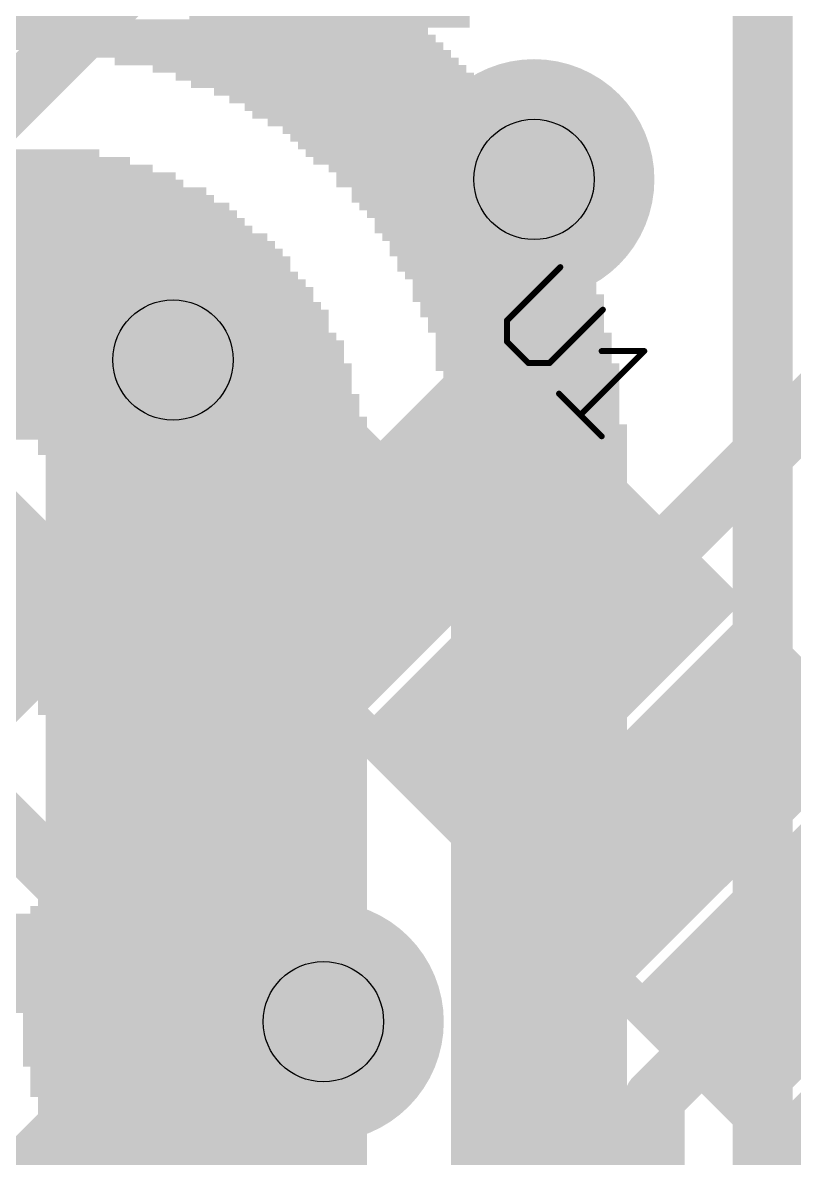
# Model space of a CAD drawing. Extents: x -32 to 75, y -15 to 35.
# Drawn here: x 8.256 to 11.512, y 16.314 to 21.109 of the extents above; entities that cross this region are included whole.
import ezdxf

# ---------------------------------------------------------------- set-up
doc = ezdxf.new("R2010")
doc.units = 0
for name, color, linetype in [('1', 12, 'CONTINUOUS'), ('16', 132, 'CONTINUOUS'), ('18', 110, 'CONTINUOUS'), ('21', 41, 'CONTINUOUS'), ('22', 40, 'CONTINUOUS'), ('25', 253, 'CONTINUOUS'), ('29', 253, 'CONTINUOUS'), ('31', 253, 'CONTINUOUS'), ('44', 253, 'CONTINUOUS'), ('51', 53, 'CONTINUOUS')]:
    doc.layers.add(name, color=color, linetype=linetype)

# ---------------------------------------------------------------- blocks, each defined once
blk = doc.blocks.new('RECT')
blk.add_solid([(-0.5, -0.5), (0.5, -0.5), (-0.5, 0.5), (0.5, 0.5)])
blk = doc.blocks.new('ROUNDV')
at = {"const_width": 0.5}
blk.add_lwpolyline([(0, -0.25, 1), (0, 0.25, 1), (0, -0.25)], format="xyb", dxfattribs=at)

msp = doc.modelspace()

# ---------------------------------------------------------------- linework, layer by layer
at = {"layer": '1', "const_width": 0.254}
for points in [[(8.89, 19.685), (9.2456, 19.685)], [(9.2456, 19.685), (9.9454, 18.9852)], [(10.5111, 18.4195), (11.811, 19.7194)], [(9.525, 17.2947), (7.8346, 18.9852)], [(10.414, 17.1911), (11.0768, 17.8539)], [(8.636, 17.272), (8.128, 17.78)], [(9.525, 16.891), (9.525, 17.2947)], [(10.922, 16.5677), (11.6425, 17.2882)], [(8.636, 16.129), (8.636, 17.272)], [(10.414, 14.986), (10.414, 17.1911)], [(10.922, 15.367), (10.922, 16.5677)]]:
    msp.add_lwpolyline(points, dxfattribs=at)
at = {"layer": '1', "const_width": 0.127}
for points in [[(8.89, 19.7485, 1), (8.89, 19.6215)], [(9.2905, 19.7299, 1), (9.2007, 19.6401)], [(9.2456, 19.6215, 1), (9.2456, 19.7485)], [(9.9005, 18.9403, 1), (9.9903, 19.0301)], [(10.4662, 18.4644, 1), (10.556, 18.3746)], [(11.1217, 17.809, 1), (11.0319, 17.8988)], [(9.5885, 17.2947, 1), (9.4615, 17.2947)], [(8.6995, 17.272, 1), (8.5725, 17.272)], [(8.5911, 17.2271, 1), (8.6809, 17.3169)], [(9.4801, 17.2498, 1), (9.5699, 17.3396)], [(10.4775, 17.1911, 1), (10.3505, 17.1911)], [(10.3691, 17.236, 1), (10.4589, 17.1462)], [(9.4615, 16.891, 1), (9.5885, 16.891)], [(10.9855, 16.5677, 1), (10.8585, 16.5677)], [(10.8771, 16.6126, 1), (10.9669, 16.5228)]]:
    msp.add_lwpolyline(points, format="xyb", dxfattribs=at)
at = {"layer": '16', "const_width": 0.254}
for points in [[(9.6012, 22.1742), (7.747, 20.32)], [(11.3792, 15.0622), (11.3792, 21.7424)], [(7.62, 19.05), (8.255, 19.685)], [(8.255, 19.685), (8.89, 19.685)], [(8.001, 16.002), (8.89, 16.891)], [(8.89, 16.891), (9.525, 16.891)]]:
    msp.add_lwpolyline(points, dxfattribs=at)
at = {"layer": '16', "const_width": 0.127}
for points in [[(8.255, 19.7485, 1), (8.255, 19.6215)], [(8.2999, 19.6401, 1), (8.2101, 19.7299)], [(8.89, 19.6215, 1), (8.89, 19.7485)], [(8.89, 16.9545, 1), (8.89, 16.8275)], [(8.9349, 16.8461, 1), (8.8451, 16.9359)], [(9.525, 16.8275, 1), (9.525, 16.9545)]]:
    msp.add_lwpolyline(points, format="xyb", dxfattribs=at)
at = {"layer": '21'}
for points, const_width in [([(9.06, 21.13), (9.06, 21.59)], 0.2032), ([(3.9332, 13.97), (8.639, 18.6758)], 0.1524), ([(9.141, 18.6758), (8.639, 18.6758)], 0.1524), ([(9.141, 18.6758), (13.8468, 13.97)], 0.1524)]:
    msp.add_lwpolyline(points, dxfattribs=dict(at, const_width=const_width))
for points, const_width in [([(9.0092, 21.13, 1), (9.1108, 21.13)], 0.1016), ([(8.639, 18.7139, 1), (8.639, 18.6377)], 0.0762), ([(8.6659, 18.6489, 1), (8.612, 18.7027)], 0.0762), ([(9.168, 18.7027, 1), (9.1141, 18.6489)], 0.0762), ([(9.141, 18.6377, 1), (9.141, 18.7139)], 0.0762), ([(8.89, 17.4903, 1), (8.89, 18.2087, 1), (8.89, 17.4903)], 0.1524)]:
    msp.add_lwpolyline(points, format="xyb", dxfattribs=dict(at, const_width=const_width))
at = {"layer": '25', "const_width": 0.0254}
for points in [[(10.5246, 20.0767), (10.2999, 19.852)], [(10.4797, 19.6723), (10.7043, 19.897)], [(10.2999, 19.852), (10.2999, 19.7622)], [(10.2999, 19.7622), (10.3898, 19.6723)], [(10.8791, 19.7223), (10.6094, 19.4526)], [(10.6993, 19.7222), (10.8791, 19.7223)], [(10.3898, 19.6723), (10.4797, 19.6723)], [(10.5196, 19.5425), (10.6993, 19.3627)]]:
    msp.add_lwpolyline(points, dxfattribs=at)
at = {"layer": '25', "const_width": 0.0127}
for points in [[(10.5291, 20.0722, 1), (10.5201, 20.0812)], [(10.7088, 19.8925, 1), (10.6999, 19.9015)], [(10.3062, 19.852, 1), (10.2935, 19.852)], [(10.2954, 19.8565, 1), (10.3044, 19.8475)], [(10.2935, 19.7622, 1), (10.3062, 19.7622)], [(10.3044, 19.7666, 1), (10.2954, 19.7577)], [(10.6993, 19.7286, 1), (10.6993, 19.7159)], [(10.8836, 19.7178, 1), (10.8746, 19.7267)], [(10.8791, 19.7159, 1), (10.8791, 19.7286)], [(10.3898, 19.6786, 1), (10.3898, 19.6659)], [(10.3853, 19.6678, 1), (10.3943, 19.6768)], [(10.4752, 19.6768, 1), (10.4841, 19.6678)], [(10.4797, 19.6659, 1), (10.4797, 19.6786)], [(10.524, 19.547, 1), (10.5151, 19.538)], [(10.6049, 19.4571, 1), (10.6139, 19.4481)], [(10.6948, 19.3582, 1), (10.7038, 19.3672)]]:
    msp.add_lwpolyline(points, format="xyb", dxfattribs=at)
at = {"layer": '44'}
for centre in [(10.414, 20.447), (8.89, 19.685), (9.525, 16.891)]:
    msp.add_circle(centre, 0.254, dxfattribs=at)

# ---------------------------------------------------------------- block references
at = {"layer": '1', "rotation": 315}
for p, xscale, yscale in [((7.8346, 18.9852), 1.27, 0.5588), ((9.9454, 18.9852), 0.5588, 1.27), ((10.5111, 18.4195), 0.5588, 1.27), ((11.0768, 17.8539), 0.5588, 1.27), ((11.6425, 17.2882), 0.5588, 1.27)]:
    msp.add_blockref('RECT', p, dxfattribs=dict(at, xscale=xscale, yscale=yscale))
at = {"layer": '18', "xscale": 1.016, "yscale": 1.016}
for p in [(10.414, 20.447), (10.414, 20.447), (8.89, 19.685), (8.89, 19.685), (9.525, 16.891), (9.525, 16.891)]:
    msp.add_blockref('ROUNDV', p, dxfattribs=at)
at = {"layer": '22', "rotation": 180}
for p, xscale, yscale in [((7.0618, 21.107), 5.7447, 0.0323), ((7.0456, 21.0425), 5.9063, 0.0323), ((7.0618, 21.0748), 5.8092, 0.0323), ((7.0617, 21.0102), 5.9385, 0.0323), ((9.3048, 20.978), 1.5169, 0.0323), ((9.3696, 20.9457), 1.4524, 0.0323), ((9.4663, 20.9135), 1.3233, 0.0323), ((9.5308, 20.8811), 1.2588, 0.0325), ((9.5792, 20.8487), 1.2266, 0.0323), ((9.6437, 20.8164), 1.1621, 0.0323), ((9.6923, 20.7842), 1.1295, 0.0323), ((9.7406, 20.7519), 1.0973, 0.0323), ((9.7568, 20.7197), 1.065, 0.0323), ((9.8052, 20.6874), 1.0328, 0.0323), ((9.8536, 20.6552), 1.0005, 0.0323), ((9.8697, 20.6229), 0.9683, 0.0323), ((7.0617, 20.5584), 3.0338, 0.0323), ((9.9019, 20.5906), 0.9682, 0.0323), ((9.9342, 20.5584), 0.9683, 0.0323), ((7.0618, 20.5261), 3.2921, 0.0323), ((9.9503, 20.5261), 0.936, 0.0323), ((7.0618, 20.4616), 3.6792, 0.0323), ((7.0618, 20.4939), 3.4856, 0.0323), ((9.9987, 20.4939), 0.9037, 0.0323), ((10.0148, 20.4616), 0.8715, 0.0323), ((7.0457, 20.4293), 3.776, 0.0323), ((10.031, 20.4293), 0.9037, 0.0323), ((7.0456, 20.3647), 4.0343, 0.0325), ((7.0617, 20.3971), 3.9375, 0.0323), ((10.0795, 20.3971), 0.8712, 0.0323), ((10.0795, 20.3647), 0.8712, 0.0325), ((7.0618, 20.3323), 4.1313, 0.0323), ((10.1117, 20.3323), 0.8712, 0.0323), ((7.0457, 20.2678), 4.2926, 0.0323), ((7.0618, 20.3001), 4.1958, 0.0323), ((10.1279, 20.3001), 0.839, 0.0323), ((10.144, 20.2678), 0.8067, 0.0323), ((7.0457, 20.2355), 4.3571, 0.0323), ((10.1601, 20.2355), 0.839, 0.0323), ((7.0618, 20.2033), 4.4539, 0.0323), ((7.4491, 20.171), 3.744, 0.0323), ((10.1925, 20.2033), 0.8392, 0.0323), ((10.2086, 20.171), 0.807, 0.0323), ((7.0618, 20.1388), 4.5829, 0.0323), ((10.2086, 20.1388), 0.807, 0.0323), ((7.0618, 20.1065), 4.6474, 0.0323), ((7.0618, 20.0743), 4.6474, 0.0323), ((10.2409, 20.1065), 0.807, 0.0323), ((10.2409, 20.0743), 0.807, 0.0323), ((7.0457, 20.042), 4.7442, 0.0323), ((10.257, 20.042), 0.7747, 0.0323), ((7.0618, 20.0097), 4.7765, 0.0323), ((10.2893, 20.0097), 0.7747, 0.0323), ((7.0456, 19.9452), 4.8735, 0.0323), ((7.0618, 19.9775), 4.841, 0.0323), ((10.3054, 19.9452), 0.807, 0.0323), ((10.2893, 19.9775), 0.7747, 0.0323), ((7.0617, 19.913), 4.9058, 0.0323), ((10.3215, 19.913), 0.7747, 0.0323), ((7.0617, 19.8806), 4.9703, 0.0325), ((7.0617, 19.8482), 4.9703, 0.0323), ((10.3215, 19.8806), 0.7747, 0.0325), ((10.3377, 19.8482), 0.7424, 0.0323), ((7.0617, 19.8159), 4.9703, 0.0323), ((10.3377, 19.8159), 0.7424, 0.0323), ((7.0618, 19.7514), 5.0996, 0.0323), ((7.0617, 19.7837), 5.0348, 0.0323), ((10.3699, 19.7837), 0.7424, 0.0323), ((10.3699, 19.7514), 0.7424, 0.0323), ((7.0618, 19.7192), 5.0996, 0.0323), ((10.3699, 19.7192), 0.7424, 0.0323), ((7.0618, 19.6546), 5.1641, 0.0323), ((7.0618, 19.6869), 5.0996, 0.0323), ((10.3699, 19.6869), 0.7424, 0.0323), ((10.3861, 19.6546), 0.7747, 0.0323), ((7.0618, 19.6224), 5.1641, 0.0323), ((10.4022, 19.6224), 0.7424, 0.0323), ((7.0457, 19.5901), 5.1963, 0.0323), ((7.0457, 19.5579), 5.1963, 0.0323), ((10.4022, 19.5901), 0.7424, 0.0323), ((10.4183, 19.5579), 0.7102, 0.0323), ((7.0618, 19.5256), 5.2286, 0.0323), ((10.4183, 19.5256), 0.7102, 0.0323), ((7.0457, 19.4611), 5.2609, 0.0323), ((7.0618, 19.4934), 5.2286, 0.0323), ((10.4183, 19.4934), 0.7102, 0.0323), ((10.4183, 19.4611), 0.7102, 0.0323), ((7.0618, 19.4288), 5.2931, 0.0323), ((10.4183, 19.4288), 0.7102, 0.0323), ((7.0618, 19.3966), 5.2931, 0.0323), ((7.0618, 19.3642), 5.2931, 0.0325), ((10.4344, 19.3966), 0.7424, 0.0323), ((10.4344, 19.3642), 0.7424, 0.0325), ((9.0145, 19.3318), 1.3879, 0.0323), ((10.4344, 19.3318), 0.7424, 0.0323), ((9.0145, 19.2996), 1.3879, 0.0323), ((9.0306, 19.2673), 1.3556, 0.0323), ((10.4344, 19.2996), 0.7424, 0.0323), ((10.4344, 19.2673), 0.7424, 0.0323), ((9.0306, 19.235), 1.3556, 0.0323), ((10.4344, 19.235), 0.7424, 0.0323), ((9.0306, 19.2028), 1.3556, 0.0323), ((9.0306, 19.1705), 1.3556, 0.0323), ((10.4344, 19.2028), 0.7424, 0.0323), ((10.4344, 19.1705), 0.7424, 0.0323), ((9.0306, 19.1383), 1.3556, 0.0323), ((10.4344, 19.1383), 0.7424, 0.0323), ((9.0306, 19.106), 1.3556, 0.0323), ((9.0306, 19.0737), 1.3556, 0.0323), ((10.4344, 19.106), 0.7424, 0.0323), ((10.4344, 19.0737), 0.7424, 0.0323), ((9.0306, 19.0415), 1.3556, 0.0323), ((10.4344, 19.0415), 0.7424, 0.0323), ((9.0306, 19.0092), 1.3556, 0.0323), ((9.0306, 18.977), 1.3556, 0.0323), ((10.4344, 19.0092), 0.7424, 0.0323), ((10.4344, 18.977), 0.7424, 0.0323), ((9.0306, 18.9447), 1.3556, 0.0323), ((10.4344, 18.9447), 0.7424, 0.0323), ((9.0306, 18.9125), 1.3556, 0.0323), ((9.0306, 18.8801), 1.3556, 0.0325), ((10.4344, 18.9125), 0.7424, 0.0323), ((10.4344, 18.8801), 0.7424, 0.0325), ((9.0306, 18.8477), 1.3556, 0.0323), ((10.4344, 18.8477), 0.7424, 0.0323), ((9.0306, 18.8154), 1.3556, 0.0323), ((9.0306, 18.7832), 1.3556, 0.0323), ((10.4344, 18.8154), 0.7424, 0.0323), ((10.4344, 18.7832), 0.7424, 0.0323), ((9.0306, 18.7509), 1.3556, 0.0323), ((10.4344, 18.7509), 0.7424, 0.0323), ((9.0306, 18.7187), 1.3556, 0.0323), ((9.0306, 18.6864), 1.3556, 0.0323), ((10.4344, 18.7187), 0.7424, 0.0323), ((10.4344, 18.6864), 0.7424, 0.0323), ((9.0306, 18.6541), 1.3556, 0.0323), ((10.4344, 18.6541), 0.7424, 0.0323), ((9.0306, 18.6219), 1.3556, 0.0323), ((9.0306, 18.5896), 1.3556, 0.0323), ((10.4344, 18.6219), 0.7424, 0.0323), ((10.4183, 18.5896), 0.7102, 0.0323), ((9.0306, 18.5574), 1.3556, 0.0323), ((10.4344, 18.5574), 0.7424, 0.0323), ((9.0145, 18.5251), 1.3879, 0.0323), ((9.0145, 18.4929), 1.3879, 0.0323), ((10.4344, 18.5251), 0.7424, 0.0323), ((10.4344, 18.4929), 0.7424, 0.0323), ((7.0618, 18.4606), 5.2931, 0.0323), ((10.4344, 18.4606), 0.7424, 0.0323), ((7.0618, 18.4283), 5.2931, 0.0323), ((7.0618, 18.3959), 5.2931, 0.0325), ((10.4344, 18.4283), 0.7424, 0.0323), ((10.4344, 18.3959), 0.7424, 0.0325), ((7.0618, 18.3636), 5.2931, 0.0323), ((10.4344, 18.3636), 0.7424, 0.0323), ((7.0618, 18.3313), 5.2931, 0.0323), ((10.4344, 18.3313), 0.7424, 0.0323), ((7.0618, 18.299), 5.2931, 0.0323), ((7.0618, 18.2668), 5.2931, 0.0323), ((10.4344, 18.299), 0.7424, 0.0323), ((10.4344, 18.2668), 0.7424, 0.0323), ((9.0145, 18.2345), 1.3879, 0.0323), ((10.4344, 18.2345), 0.7424, 0.0323), ((9.0145, 18.2023), 1.3879, 0.0323), ((9.0306, 18.17), 1.3556, 0.0323), ((10.4344, 18.2023), 0.7424, 0.0323), ((10.4344, 18.17), 0.7424, 0.0323), ((9.0306, 18.1378), 1.3556, 0.0323), ((10.4344, 18.1378), 0.7424, 0.0323), ((9.0306, 18.1055), 1.3556, 0.0323), ((9.0306, 18.0732), 1.3556, 0.0323), ((10.4344, 18.1055), 0.7424, 0.0323), ((10.4344, 18.0732), 0.7424, 0.0323), ((9.0306, 18.041), 1.3556, 0.0323), ((10.4344, 18.041), 0.7424, 0.0323), ((9.0306, 18.0087), 1.3556, 0.0323), ((9.0306, 17.9765), 1.3556, 0.0323), ((10.4344, 18.0087), 0.7424, 0.0323), ((10.4344, 17.9765), 0.7424, 0.0323), ((9.0306, 17.9442), 1.3556, 0.0323), ((10.4344, 17.9442), 0.7424, 0.0323), ((9.0306, 17.912), 1.3556, 0.0323), ((9.0306, 17.8796), 1.3556, 0.0325), ((10.4344, 17.912), 0.7424, 0.0323), ((10.4344, 17.8796), 0.7424, 0.0325), ((9.0306, 17.8472), 1.3556, 0.0323), ((10.4344, 17.8472), 0.7424, 0.0323), ((9.0306, 17.8149), 1.3556, 0.0323), ((9.0306, 17.7827), 1.3556, 0.0323), ((10.4344, 17.8149), 0.7424, 0.0323), ((10.4344, 17.7827), 0.7424, 0.0323), ((9.0306, 17.7504), 1.3556, 0.0323), ((10.4344, 17.7504), 0.7424, 0.0323), ((9.0306, 17.7182), 1.3556, 0.0323), ((9.0306, 17.6859), 1.3556, 0.0323), ((10.4344, 17.7182), 0.7424, 0.0323), ((10.4344, 17.6859), 0.7424, 0.0323), ((9.0306, 17.6536), 1.3556, 0.0323), ((10.4344, 17.6536), 0.7424, 0.0323), ((9.0306, 17.6214), 1.3556, 0.0323), ((9.0306, 17.5891), 1.3556, 0.0323), ((10.4344, 17.6214), 0.7424, 0.0323), ((10.4344, 17.5891), 0.7424, 0.0323), ((9.0306, 17.5569), 1.3556, 0.0323), ((10.4344, 17.5569), 0.7424, 0.0323), ((9.0306, 17.5246), 1.3556, 0.0323), ((9.0306, 17.4923), 1.3556, 0.0323), ((10.4344, 17.5246), 0.7424, 0.0323), ((10.4344, 17.4923), 0.7424, 0.0323), ((9.0306, 17.4601), 1.3556, 0.0323), ((10.4344, 17.4601), 0.7424, 0.0323), ((9.0145, 17.3954), 1.3879, 0.0325), ((9.0306, 17.4278), 1.3556, 0.0323), ((10.4344, 17.4278), 0.7424, 0.0323), ((10.4344, 17.3954), 0.7424, 0.0325), ((8.9983, 17.3631), 1.4201, 0.0323), ((10.4344, 17.3631), 0.7424, 0.0323), ((7.0618, 17.3308), 5.2931, 0.0323), ((7.0618, 17.2985), 5.2931, 0.0323), ((10.4344, 17.3308), 0.7424, 0.0323), ((10.4344, 17.2985), 0.7424, 0.0323), ((7.0618, 17.2663), 5.2931, 0.0323), ((10.4344, 17.2663), 0.7424, 0.0323), ((7.0618, 17.234), 5.2931, 0.0323), ((7.0618, 17.2018), 5.2931, 0.0323), ((10.4344, 17.234), 0.7424, 0.0323), ((10.4344, 17.2018), 0.7424, 0.0323), ((7.0618, 17.1695), 5.2931, 0.0323), ((10.4344, 17.1695), 0.7424, 0.0323), ((7.0618, 17.1373), 5.2931, 0.0323), ((7.0618, 17.105), 5.2931, 0.0323), ((10.4183, 17.1373), 0.7102, 0.0323), ((10.4183, 17.105), 0.7102, 0.0323), ((8.3689, 17.0727), 2.6789, 0.0323), ((10.4344, 17.0727), 0.7424, 0.0323), ((8.385, 17.0405), 2.6467, 0.0323), ((8.9338, 17.0082), 1.5491, 0.0323), ((10.4344, 17.0405), 0.7424, 0.0323), ((10.4344, 17.0082), 0.7424, 0.0323), ((8.9499, 16.976), 1.5169, 0.0323), ((10.4344, 16.976), 0.7424, 0.0323), ((8.9661, 16.9437), 1.4846, 0.0323), ((8.9822, 16.9114), 1.4524, 0.0323), ((10.4344, 16.9437), 0.7424, 0.0323), ((10.4344, 16.9114), 0.7424, 0.0323), ((8.9822, 16.8791), 1.4524, 0.0325), ((10.4344, 16.8791), 0.7424, 0.0325), ((8.9822, 16.8467), 1.4524, 0.0323), ((8.9822, 16.8144), 1.4524, 0.0323), ((10.4344, 16.8467), 0.7424, 0.0323), ((10.4344, 16.8144), 0.7424, 0.0323), ((8.9822, 16.7822), 1.4524, 0.0323), ((10.4344, 16.7822), 0.7424, 0.0323), ((8.9822, 16.7499), 1.4524, 0.0323), ((8.9822, 16.7176), 1.4524, 0.0323), ((10.4344, 16.7499), 0.7424, 0.0323), ((10.4344, 16.7176), 0.7424, 0.0323), ((8.9983, 16.6854), 1.4201, 0.0323), ((10.4344, 16.6854), 0.7424, 0.0323), ((8.9983, 16.6531), 1.4201, 0.0323), ((10.4344, 16.6531), 0.7424, 0.0323), ((8.9983, 16.6209), 1.4201, 0.0323), ((8.9983, 16.5886), 1.4201, 0.0323), ((10.4344, 16.6209), 0.7424, 0.0323), ((10.4344, 16.5886), 0.7424, 0.0323), ((9.0145, 16.5564), 1.3879, 0.0323), ((10.4344, 16.5564), 0.7424, 0.0323), ((9.0145, 16.5241), 1.3879, 0.0323), ((9.0145, 16.4918), 1.3879, 0.0323), ((10.4344, 16.5241), 0.7424, 0.0323), ((10.4344, 16.4918), 0.7424, 0.0323), ((9.0145, 16.4596), 1.3879, 0.0323), ((10.4344, 16.4596), 0.7424, 0.0323), ((9.0145, 16.4273), 1.3879, 0.0323), ((9.0145, 16.3949), 1.3879, 0.0325), ((10.4344, 16.4273), 0.7424, 0.0323), ((10.4344, 16.3949), 0.7424, 0.0325), ((9.0145, 16.3626), 1.3879, 0.0323), ((10.4344, 16.3626), 0.7424, 0.0323), ((9.0145, 16.3303), 1.3879, 0.0323), ((9.0306, 16.298), 1.3556, 0.0323), ((10.4344, 16.3303), 0.7424, 0.0323), ((10.4344, 16.298), 0.7424, 0.0323)]:
    msp.add_blockref('RECT', p, dxfattribs=dict(at, xscale=xscale, yscale=yscale))
at = {"layer": '29'}
for p, xscale, yscale, rotation in [((8.14, 21.59), 1.0032, 1.0032, 270), ((9.64, 21.59), 1.0032, 1.0032, 270), ((7.8346, 18.9852), 1.4732, 0.762, 315), ((9.9454, 18.9852), 0.762, 1.4732, 315), ((10.5111, 18.4195), 0.762, 1.4732, 315), ((11.0768, 17.8539), 0.762, 1.4732, 315), ((11.6425, 17.2882), 0.762, 1.4732, 315), ((12.2082, 16.7225), 0.762, 1.4732, 315)]:
    msp.add_blockref('RECT', p, dxfattribs=dict(at, xscale=xscale, yscale=yscale, rotation=rotation))
at = {"layer": '31', "rotation": 315}
for p, xscale, yscale in [((7.8346, 18.9852), 1.27, 0.5588), ((9.9454, 18.9852), 0.5588, 1.27), ((10.5111, 18.4195), 0.5588, 1.27), ((11.0768, 17.8539), 0.5588, 1.27), ((11.6425, 17.2882), 0.5588, 1.27)]:
    msp.add_blockref('RECT', p, dxfattribs=dict(at, xscale=xscale, yscale=yscale))
at = {"layer": '51', "rotation": 315}
for p, xscale, yscale in [((8.0052, 18.8146), 0.9906, 0.4572), ((9.7748, 18.8146), 0.4572, 0.9906), ((10.3405, 18.2489), 0.4572, 0.9906), ((10.9062, 17.6832), 0.4572, 0.9906), ((11.4719, 17.1175), 0.4572, 0.9906)]:
    msp.add_blockref('RECT', p, dxfattribs=dict(at, xscale=xscale, yscale=yscale))

doc.saveas('drawing.dxf')
